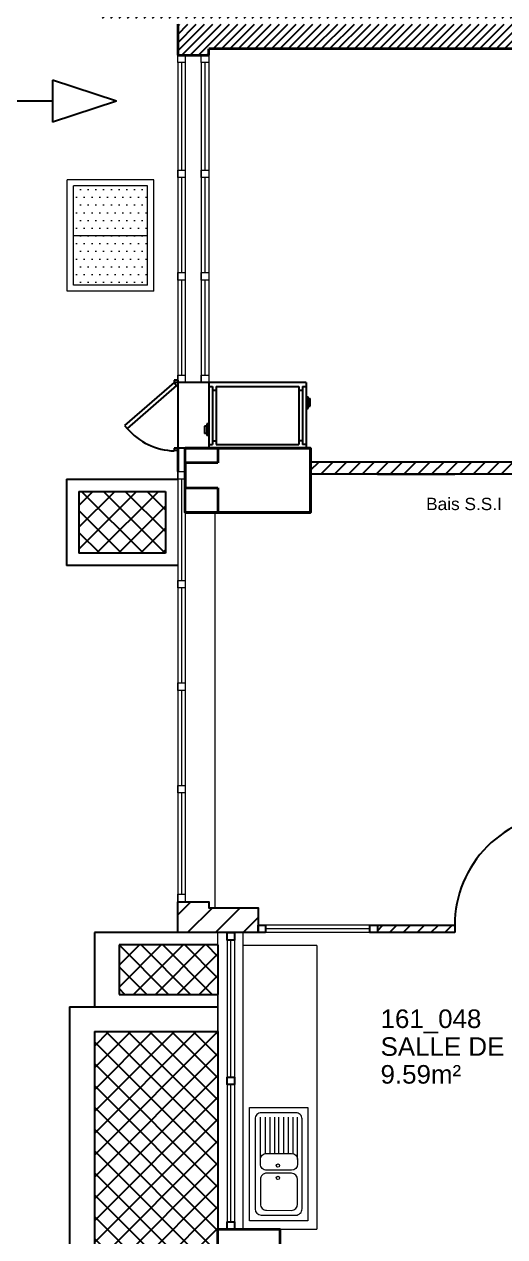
# Model space of a CAD drawing. Header units: metres. Extents: x -8 to 247, y -4 to 148.
# Drawn here: x 157.97 to 161.86, y 46.44 to 56.25 of the extents above; entities that cross this region are included whole.
import ezdxf

# ---------------------------------------------------------------- set-up
doc = ezdxf.new("R2010")
doc.units = ezdxf.units.M
doc.header["$LTSCALE"] = 5
doc.linetypes.add('AXE', pattern=[2, 1.25, -0.25, 0.25, -0.25])
doc.linetypes.add('CONTINU', pattern=[0])
doc.layers.get('0').update_dxf_attribs({"lineweight": 0})
for name, color, linetype, lineweight in [('007 Fenêtres', 4, 'Continuous', 0), ('800 Espace-vert', 8, 'Continuous', 5), ('A_chass', 4, 'Continuous', 20), ('A_MURS_STRU', 7, 'Continuous', 35), ('A_SANI', 5, 'Continuous', 20), ('situation distributeur de boissons', 92, 'Continuous', 0)]:
    doc.layers.add(name, color=color, linetype=linetype, lineweight=lineweight)
for name, color, linetype in [('A_Etiqu_Local', 7, 'Continuous'), ('A_HACH_CLOIS', 7, 'CONTINU'), ('A_MURS_CLOI', 7, 'Continuous'), ('A_PORT', 7, 'Continuous'), ('grille aération et égout', 7, 'Continuous'), ('Z_Zone_Service', 5, 'Continuous')]:
    doc.layers.add(name, color=color, linetype=linetype)
doc.styles.add('Attribut', font='arial.ttf')
pattern_1 = [(0, (109.77227, 38.099466), (0.03125, 0.0625), [0, -0.0625])]

# ---------------------------------------------------------------- blocks, each defined once
blk = doc.blocks.new('A_Etiqu_Local')
at = {"style": 'Attribut', "flags": 1}
for tag, p in [('CODE_HOPITAL', (-0.4463, 1.632)), ('CODE_SITE', (-0.4463, 1.407)), ('CODE_BATIMENT', (-0.4463, 1.182)), ('CODE_SECTEUR', (-0.4463, 0.957)), ('CODE_ETAGE', (-0.4463, 0.732)), ('NOM_NORMALISE', (-0.4463, -0.843)), ('SECTEUR_ACTIVITE', (-0.4463, -1.068)), ('SOUS_SECTEUR_ACTIVITE', (-0.4463, -1.293)), ('VOLUME', (-0.4463, -1.518)), ('SERVICE', (-0.4463, -1.743)), ('CODE_UG', (-0.4463, -1.968)), ('CODE_UA', (-0.4463, -2.193)), ('CODE_POLE', (-0.4463, -2.418)), ('OCCUPANT_EXTERNE', (-0.4463, -2.643)), ('DISPONIBILITE', (-0.4463, -2.868)), ('ACCES_HANDICAPES', (-0.4463, -3.093)), ('NATURE_SOL', (-0.4463, -3.318)), ('RISQUE_LABORATOIRE', (-0.4463, -3.543)), ('AMIANTE', (-0.4463, -3.768))]:
    blk.add_attdef(tag, p, '', height=0.15, dxfattribs=at)
at = {"layer": 'A_Etiqu_Local', "style": 'Attribut'}
for tag, p in [('CODE_PIECE', (-0.4463, 0.282)), ('NOM_USAGE', (-0.4463, 0.057)), ('SURFACE', (-0.4463, -0.168))]:
    blk.add_attdef(tag, p, '', height=0.15, dxfattribs=at)

msp = doc.modelspace()

# ---------------------------------------------------------------- hatches: boundary and pattern name
at = {"layer": '800 Espace-vert', "linetype": 'Continuous'}
h = msp.add_hatch(dxfattribs=at)
h.set_pattern_fill('DOTS', color=8, style=0)
h.set_pattern_definition(pattern_1)
h.paths.add_polyline_path([(158.9711, 54.9423), (158.3711, 54.9423), (158.3711, 54.5408), (158.9711, 54.5408)])
h = msp.add_hatch(dxfattribs=at)
h.set_pattern_fill('DOTS', color=8, style=0)
h.set_pattern_definition(pattern_1)
h.paths.add_polyline_path([(158.3711, 54.5408), (158.3711, 54.1393), (158.9711, 54.1393), (158.9711, 54.5408)])
h = msp.add_hatch(dxfattribs=at)
h.set_pattern_fill('ANSI37', color=8, style=0)
h.set_pattern_definition([(45, (112.34485, 37.22087), (-0.08838835, 0.08838835), []), (135, (112.34485, 37.22087), (-0.08838835, -0.08838835), [])])
h.paths.add_polyline_path([(159.1162, 52.4695), (158.4162, 52.4695), (158.4162, 51.9695), (159.1162, 51.9695)])
h = msp.add_hatch(dxfattribs=at)
h.set_pattern_fill('ANSI37', color=8, style=0)
h.set_pattern_definition([(45, (109.59121, 38.19947), (-0.08838835, 0.08838835), []), (135, (109.59121, 38.19947), (-0.08838835, -0.08838835), [])])
h.paths.add_polyline_path([(159.5412, 48.7995), (158.7412, 48.7995), (158.7412, 48.3995), (159.5412, 48.3995)])
h = msp.add_hatch(dxfattribs=at)
h.set_pattern_fill('ANSI37', color=8, style=0)
h.set_pattern_definition([(45, (109.59121, 38.09947), (-0.08838835, 0.08838835), []), (135, (109.59121, 38.09947), (-0.08838835, -0.08838835), [])])
h.paths.add_polyline_path([(159.5412, 48.0995), (158.5412, 48.0995), (158.5412, 46.4995), (158.5412, 45.7995), (159.5412, 45.7995), (159.5412, 46.4995)])
at = {"layer": 'A_HACH_CLOIS'}
h = msp.add_hatch(dxfattribs=at)
h.set_pattern_fill('ANSI31', color=8, scale=0.015, style=0)
edge = h.paths.add_edge_path()
edge.add_line((166.9412, 56.3995), (166.9412, 59.6995))
edge.add_line((166.9412, 59.6995), (167.0412, 59.6995))
edge.add_arc((166.7412, 59.6995), 0.3, 360, 450)
edge.add_line((166.7412, 59.9995), (166.7412, 56.2495))
edge.add_line((166.7412, 56.2495), (159.2162, 56.2495))
edge.add_line((159.2162, 56.2495), (159.2162, 55.9995))
edge.add_line((159.2162, 55.9995), (159.2762, 55.9995))
edge.add_line((159.2762, 55.9995), (159.4662, 55.9995))
edge.add_line((159.4662, 55.9995), (159.4662, 56.0495))
edge.add_line((159.4662, 56.0495), (163.2112, 56.0495))
edge.add_line((163.2112, 56.0495), (163.2112, 55.464))
edge.add_line((163.2112, 55.464), (162.8497, 55.464))
edge.add_line((162.8497, 55.464), (162.8497, 55.389))
edge.add_line((162.8497, 55.389), (163.2112, 55.389))
edge.add_line((163.2112, 55.389), (163.2862, 55.389))
edge.add_line((163.2862, 55.389), (163.2862, 55.434))
edge.add_line((163.2862, 55.434), (163.2862, 56.0495))
edge.add_line((163.2862, 56.0495), (164.1862, 56.0495))
edge.add_line((164.1862, 56.0495), (164.1862, 55.389))
edge.add_line((164.1862, 55.389), (164.2612, 55.389))
edge.add_line((164.2612, 55.389), (164.2612, 55.434))
edge.add_line((164.2612, 55.434), (164.2612, 56.0495))
edge.add_line((164.2612, 56.0495), (166.9412, 56.0495))
edge.add_line((166.9412, 56.0495), (166.9412, 56.3995))
h.paths.add_polyline_path([(166.6912, 59.9995), (166.5412, 59.9995), (166.5412, 56.4495), (158.5912, 56.4495), (158.5912, 56.2995), (166.6912, 56.2995)])
h.paths.add_polyline_path([(164.544, 56.0495), (165.1612, 56.0495), (165.0967, 56.0495), (164.3669, 56.0495)], flags=17)
h.paths.add_polyline_path([(165.771, 59.0408), (166.5756, 59.0408), (166.5756, 59.1959), (165.771, 59.1959)], flags=17)
h = msp.add_hatch(dxfattribs=at)
h.set_pattern_fill('ANSI31', color=8, scale=0.025, style=0)
h.paths.add_polyline_path([(160.2912, 52.7094), (162.3666, 52.7094), (162.3666, 52.6094), (160.2912, 52.6094)])
h.paths.add_polyline_path([(162.3148, 52.7094), (162.2348, 52.7094), (162.2348, 53.6495), (162.3148, 53.6495)])
h.paths.add_polyline_path([(164.2362, 53.5695), (164.2362, 53.6495), (162.3148, 53.6495), (162.3148, 53.5695)])
h.paths.add_polyline_path([(164.2362, 52.4295), (164.1662, 52.7094), (164.1662, 53.5695), (164.2362, 53.5695)])
h.paths.add_polyline_path([(163.1666, 52.7094), (164.1662, 52.7094), (164.2362, 52.4295), (166.1912, 52.4295), (166.1911, 52.3295), (164.2362, 52.3293), (164.1662, 52.5392), (164.1662, 52.5794), (164.1662, 52.6094), (163.1666, 52.6094)])
h = msp.add_hatch(dxfattribs=at)
h.set_pattern_fill('ANSI31', color=8, scale=0.025, style=0)
h.paths.add_polyline_path([(164.1662, 52.053), (164.2362, 52.053), (164.2362, 52.5494), (164.1662, 52.5495)])
h.paths.add_polyline_path([(164.2362, 49.013), (164.1662, 49.0095), (164.1662, 51.1522), (164.2362, 51.1522)])
h.paths.add_polyline_path([(164.1662, 49.0095), (164.9137, 49.0095), (164.9137, 48.8995), (164.1692, 48.8995)])
h.paths.add_polyline_path([(162.3585, 48.8995), (164.1692, 48.8995), (164.1662, 48.9595), (162.3585, 48.9595)])
h.paths.add_polyline_path([(160.8312, 48.8995), (161.4569, 48.8995), (161.4569, 48.9594), (160.8312, 48.9594)])
h.paths.add_polyline_path([(163.1912, 46.4995), (163.1412, 46.4995), (163.1412, 46.3189), (163.1212, 46.3189), (163.1212, 48.8995), (163.1912, 48.8995)])
h = msp.add_hatch(dxfattribs=at)
h.set_pattern_fill('ANSI31', color=8, scale=0.05, style=0)
h.set_pattern_definition([(45, (127.99351, 44.31315), (-0.1122532, 0.1122532), [])])
edge = h.paths.add_edge_path()
edge.add_line((159.2162, 49.1495), (159.4662, 49.1495))
edge.add_line((159.4662, 49.1495), (159.4662, 49.0995))
edge.add_line((159.4662, 49.0995), (159.8662, 49.0995))
edge.add_line((159.8662, 49.0995), (159.8662, 48.8995))
edge.add_line((159.8662, 48.8995), (159.2162, 48.8995))
edge.add_line((159.2162, 48.8995), (159.2161, 49.1495))
at = {"layer": 'grille aération et égout', "linetype": 'Continuous'}
h = msp.add_hatch(dxfattribs=at)
h.set_pattern_fill('ANSI37', color=8, style=0)
h.set_pattern_definition([(45, (112.34485, 37.22087), (-0.08838835, 0.08838835), []), (135, (112.34485, 37.22087), (-0.08838835, -0.08838835), [])])
h.paths.add_polyline_path([(159.1162, 52.4695), (158.4162, 52.4695), (158.4162, 51.9695), (159.1162, 51.9695)])
h = msp.add_hatch(dxfattribs=at)
h.set_pattern_fill('ANSI37', color=8, style=0)
h.set_pattern_definition([(45, (109.59121, 38.19947), (-0.08838835, 0.08838835), []), (135, (109.59121, 38.19947), (-0.08838835, -0.08838835), [])])
h.paths.add_polyline_path([(159.5412, 48.7995), (158.7412, 48.7995), (158.7412, 48.3995), (159.5412, 48.3995)])
h = msp.add_hatch(dxfattribs=at)
h.set_pattern_fill('ANSI37', color=8, style=0)
h.set_pattern_definition([(45, (109.59121, 38.09947), (-0.08838835, 0.08838835), []), (135, (109.59121, 38.09947), (-0.08838835, -0.08838835), [])])
h.paths.add_polyline_path([(159.5412, 48.0995), (158.5412, 48.0995), (158.5412, 46.4995), (158.5412, 45.7995), (159.5412, 45.7995), (159.5412, 46.4995)])
at = {"layer": 'Z_Zone_Service'}
h = msp.add_hatch(dxfattribs=at)
h.set_pattern_fill('ANGLE', color=256)
h.set_pattern_definition([(0, (0, 0), (0, 6.985), [5.08, -1.905]), (90, (0, 0), (-6.985, 4e-16), [5.08, -1.905])])
h.paths.add_polyline_path([(158.7213, 55.6264), (158.2022, 55.7968), (158.2022, 55.456)])

# ---------------------------------------------------------------- linework, layer by layer
at = {"layer": '007 Fenêtres', "color": 8, "linetype": 'Continuous'}
for p, q in [((159.2162, 55.9395), (159.2162, 53.3495)), ((159.2462, 55.9395), (159.2462, 55.0695)), ((159.2762, 55.9395), (159.2762, 53.3495)), ((159.4062, 55.9395), (159.4062, 53.3495)), ((159.4362, 55.9395), (159.4362, 55.0695)), ((159.4662, 55.9395), (159.4662, 53.3495)), ((159.4362, 55.0695), (159.4362, 55.0695)), ((159.2462, 55.0095), (159.2462, 54.2395)), ((159.4362, 55.0095), (159.4362, 54.2395)), ((159.2462, 54.1795), (159.2462, 53.4095)), ((159.4362, 54.1795), (159.4362, 53.4095)), ((159.4062, 53.3495), (159.4062, 53.4095)), ((159.4062, 53.4095), (159.4662, 53.4095)), ((159.4662, 53.4095), (159.4662, 53.3495)), ((159.2161, 52.6295), (159.2161, 49.1495)), ((159.2462, 52.5695), (159.2462, 51.7495)), ((159.5162, 52.2995), (159.5162, 49.0995)), ((159.2462, 51.6895), (159.2462, 50.9195)), ((159.2462, 50.8595), (159.2462, 50.0895)), ((159.2462, 50.0295), (159.2462, 49.2095)), ((160.7712, 48.9595), (159.9262, 48.9595)), ((159.6162, 48.8995), (159.6162, 46.4995)), ((159.6762, 48.8995), (159.6762, 46.4995)), ((159.7412, 48.8995), (159.7412, 46.4995)), ((160.7712, 48.9295), (159.9262, 48.9295)), ((160.7712, 48.8995), (159.9262, 48.8995))]:
    msp.add_line(p, q, dxfattribs=at)
at = {"layer": '007 Fenêtres', "color": 8}
for p, q in [((159.2762, 52.5695), (159.2762, 49.2095)), ((159.6462, 47.7294), (159.6461, 48.8395)), ((159.6462, 46.5595), (159.6462, 47.6694))]:
    msp.add_line(p, q, dxfattribs=at)
at = {"layer": '007 Fenêtres', "color": 8, "linetype": 'Continuous'}
for points in [[(159.2162, 55.9995), (159.2762, 55.9995), (159.2762, 55.9395), (159.2162, 55.9395)], [(159.4062, 55.9995), (159.4662, 55.9995), (159.4662, 55.9395), (159.4062, 55.9395)], [(159.2162, 55.0695), (159.2762, 55.0695), (159.2762, 55.0095), (159.2162, 55.0095)], [(159.4062, 55.0695), (159.4662, 55.0695), (159.4662, 55.0095), (159.4062, 55.0095)], [(159.2162, 54.2395), (159.2762, 54.2395), (159.2762, 54.1795), (159.2162, 54.1795)], [(159.4062, 54.2395), (159.4662, 54.2395), (159.4662, 54.1795), (159.4062, 54.1795)], [(159.2162, 53.4095), (159.2762, 53.4095), (159.2762, 53.3495), (159.2162, 53.3495)], [(159.2162, 52.6295), (159.2762, 52.6295), (159.2762, 52.5695), (159.2162, 52.5695)], [(159.2162, 51.7495), (159.2762, 51.7495), (159.2762, 51.6895), (159.2162, 51.6895)], [(159.2162, 50.9195), (159.2762, 50.9195), (159.2762, 50.8595), (159.2162, 50.8595)], [(159.2162, 50.0895), (159.2762, 50.0895), (159.2762, 50.0295), (159.2162, 50.0295)], [(159.2162, 49.2095), (159.2762, 49.2095), (159.2762, 49.1495), (159.2162, 49.1495)]]:
    msp.add_lwpolyline(points, close=True, dxfattribs=at)
at = {"layer": '800 Espace-vert', "color": 8, "linetype": 'Continuous'}
for p, q in [((158.3211, 54.0893), (158.3211, 54.9893)), ((159.0211, 54.9893), (158.3211, 54.9893)), ((158.3711, 54.1393), (158.3711, 54.9423)), ((158.9711, 54.9423), (158.3711, 54.9423)), ((158.9711, 54.1393), (158.9711, 54.9423)), ((159.0211, 54.0893), (159.0211, 54.9893)), ((158.3711, 54.5408), (158.9711, 54.5408)), ((159.0211, 54.0893), (158.3211, 54.0893)), ((158.9711, 54.1393), (158.3711, 54.1393)), ((158.3162, 52.5695), (158.3162, 51.8695)), ((158.3162, 52.5695), (159.2162, 52.5695)), ((158.4162, 52.4695), (158.4162, 51.9695)), ((158.4162, 52.4695), (159.1162, 52.4695)), ((159.1162, 52.4695), (159.1162, 51.9695)), ((159.1162, 51.9695), (158.4162, 51.9695)), ((159.2162, 51.8695), (158.3162, 51.8695)), ((158.5412, 48.8995), (158.5412, 48.2995)), ((159.6912, 48.8995), (158.5412, 48.8995)), ((159.7412, 48.8995), (159.7412, 46.4995)), ((159.5412, 48.7995), (158.7412, 48.7995)), ((158.7412, 48.7995), (158.7412, 48.3995)), ((159.5412, 48.7995), (159.5412, 46.4995)), ((158.7412, 48.3995), (159.5412, 48.3995)), ((158.3412, 48.2995), (158.3412, 45.3995)), ((158.3412, 48.2995), (159.5412, 48.2995)), ((158.5412, 48.0995), (158.5412, 45.7995)), ((158.5412, 48.0995), (159.5412, 48.0995))]:
    msp.add_line(p, q, dxfattribs=at)
at = {"layer": 'A_chass', "color": 8, "linetype": 'Continuous'}
for p, q in [((159.2162, 55.9395), (159.2162, 53.3495)), ((159.2462, 55.9395), (159.2462, 55.0695)), ((159.2762, 55.9395), (159.2762, 53.3495)), ((159.4062, 55.9395), (159.4062, 53.3495)), ((159.4362, 55.9395), (159.4362, 55.0695)), ((159.4662, 55.9395), (159.4662, 53.3495)), ((159.4362, 55.0695), (159.4362, 55.0695)), ((159.2462, 55.0095), (159.2462, 54.2395)), ((159.4362, 55.0095), (159.4362, 54.2395)), ((159.2462, 54.1795), (159.2462, 53.4095)), ((159.4362, 54.1795), (159.4362, 53.4095)), ((159.4062, 53.3495), (159.4062, 53.4095)), ((159.4062, 53.4095), (159.4662, 53.4095)), ((159.4662, 53.4095), (159.4662, 53.3495)), ((159.2162, 52.6295), (159.2162, 49.2095)), ((159.2462, 52.5695), (159.2462, 51.7495)), ((159.2762, 52.5695), (159.2762, 49.2095)), ((159.2462, 51.6895), (159.2462, 50.9195)), ((159.2462, 50.8595), (159.2462, 50.0895)), ((159.2462, 50.0295), (159.2462, 49.2095)), ((159.5412, 45.5995), (159.5412, 48.8995))]:
    msp.add_line(p, q, dxfattribs=at)
for points in [[(159.2162, 55.9995), (159.2762, 55.9995), (159.2762, 55.9395), (159.2162, 55.9395)], [(159.4062, 55.9995), (159.4662, 55.9995), (159.4662, 55.9395), (159.4062, 55.9395)], [(159.2162, 55.0695), (159.2762, 55.0695), (159.2762, 55.0095), (159.2162, 55.0095)], [(159.4062, 55.0695), (159.4662, 55.0695), (159.4662, 55.0095), (159.4062, 55.0095)], [(159.2162, 54.2395), (159.2762, 54.2395), (159.2762, 54.1795), (159.2162, 54.1795)], [(159.4062, 54.2395), (159.4662, 54.2395), (159.4662, 54.1795), (159.4062, 54.1795)], [(159.2162, 53.4095), (159.2762, 53.4095), (159.2762, 53.3495), (159.2162, 53.3495)], [(159.2162, 52.6295), (159.2762, 52.6295), (159.2762, 52.5695), (159.2162, 52.5695)], [(159.2162, 51.7495), (159.2762, 51.7495), (159.2762, 51.6895), (159.2162, 51.6895)], [(159.2162, 50.9195), (159.2762, 50.9195), (159.2762, 50.8595), (159.2162, 50.8595)], [(159.2162, 50.0895), (159.2762, 50.0895), (159.2762, 50.0295), (159.2162, 50.0295)], [(159.2162, 49.2095), (159.2762, 49.2095), (159.2762, 49.1495), (159.2162, 49.1495)]]:
    msp.add_lwpolyline(points, close=True, dxfattribs=at)
at = {"layer": 'A_MURS_CLOI', "color": 8, "linetype": 'Continuous'}
for p, q in [((159.1862, 53.3495), (158.7861, 53.0019)), ((159.2059, 53.3268), (158.8058, 52.9793)), ((159.1862, 53.3695), (159.1862, 53.3495)), ((159.2162, 53.3695), (159.1862, 53.3695)), ((159.1862, 53.3495), (159.2059, 53.3268)), ((160.2562, 53.3495), (159.1862, 53.3495)), ((159.2162, 53.3695), (159.2162, 52.7995)), ((159.4662, 53.3495), (159.4662, 52.8195)), ((159.4662, 53.3195), (159.4962, 53.3195)), ((159.4962, 53.3195), (159.4962, 52.8495)), ((159.4962, 53.2895), (159.5262, 53.2895)), ((159.5262, 53.3195), (159.5262, 52.8495)), ((159.5262, 53.3195), (160.1962, 53.3195)), ((160.1962, 53.3195), (160.1962, 52.8495)), ((160.1962, 53.2895), (160.2262, 53.2895)), ((160.2262, 53.3195), (160.2562, 53.3195)), ((160.2262, 53.3195), (160.2262, 52.8495)), ((160.2562, 53.3495), (160.2562, 52.8195)), ((160.2562, 53.2354), (160.2706, 53.2354)), ((160.2706, 53.1413), (160.2706, 53.2354)), ((160.2706, 53.2201), (160.2884, 53.2201)), ((160.2884, 53.1591), (160.2884, 53.2201)), ((160.2562, 53.1413), (160.2706, 53.1413)), ((160.2706, 53.1591), (160.2884, 53.1591)), ((158.7861, 53.0019), (158.8058, 52.9793)), ((159.4509, 52.9985), (159.4331, 52.9985)), ((159.4331, 52.9985), (159.4331, 52.9375)), ((159.4509, 53.0163), (159.4509, 52.9222)), ((159.4662, 53.0163), (159.4509, 53.0163)), ((159.4509, 52.9375), (159.4331, 52.9375)), ((159.4662, 52.9222), (159.4509, 52.9222)), ((159.1862, 52.8195), (159.1862, 52.7995)), ((159.5412, 52.8195), (159.1862, 52.8195)), ((159.2162, 52.7995), (159.1862, 52.7995)), ((159.2162, 52.8195), (159.2162, 52.6295)), ((159.4662, 52.8495), (159.4962, 52.8495)), ((159.4962, 52.8795), (159.5262, 52.8795)), ((159.5262, 52.8495), (160.1962, 52.8495)), ((160.2262, 52.8795), (160.1962, 52.8795)), ((160.2562, 52.8495), (160.2262, 52.8495))]:
    msp.add_line(p, q, dxfattribs=at)
at = {"layer": 'A_MURS_CLOI', "color": 8}
for p, q in [((160.8315, 52.6095), (161.4572, 52.6094)), ((160.8312, 48.9595), (161.4569, 48.9594)), ((161.4569, 48.9594), (161.4569, 48.8995)), ((161.4569, 48.8995), (160.8312, 48.8995))]:
    msp.add_line(p, q, dxfattribs=at)
at = {"layer": 'A_MURS_CLOI', "color": 8, "linetype": 'Continuous'}
for points in [[(162.3666, 52.6094), (160.2912, 52.6094), (160.2912, 52.7094), (162.2348, 52.7094)], [(159.9262, 48.8995), (159.2162, 48.8995), (159.2162, 49.1495), (159.4662, 49.1495), (159.4662, 49.0995), (159.8662, 49.0995), (159.8662, 48.8995)], [(159.8662, 48.8995), (159.8662, 48.9595), (159.9262, 48.9595), (159.9262, 48.8995)]]:
    msp.add_lwpolyline(points, dxfattribs=at)
for points in [[(160.8312, 48.9595), (160.8312, 48.8995), (160.7712, 48.8995), (160.7712, 48.9595)], [(159.6762, 48.8995), (159.6762, 48.8395), (159.6162, 48.8395), (159.6162, 48.8995)], [(159.6762, 47.7294), (159.6762, 47.6694), (159.6162, 47.6694), (159.6162, 47.7294)], [(159.6762, 46.5595), (159.6762, 46.4995), (159.6162, 46.4995), (159.6162, 46.5595)]]:
    msp.add_lwpolyline(points, close=True, dxfattribs=at)
msp.add_arc((159.2059, 53.3268), 0.53, 220.97804, 267.86329, dxfattribs=at)
at = {"layer": 'A_MURS_STRU', "color": 8, "linetype": 'Continuous'}
for p, q in [((159.2162, 56.2495), (159.2162, 55.9995)), ((159.4662, 55.9995), (159.4662, 56.0495)), ((159.2162, 55.9995), (159.4662, 55.9995)), ((159.2162, 52.8195), (159.2162, 52.6295))]:
    msp.add_line(p, q, dxfattribs=at)
at = {"layer": 'A_MURS_STRU', "color": 8, "linetype": 'AXE'}
msp.add_line((160.2912, 52.8195), (159.2762, 52.8195), dxfattribs=at)
at = {"layer": 'A_MURS_STRU', "color": 8}
msp.add_line((160.2912, 52.2995), (160.2912, 52.8195), dxfattribs=at)
at = {"layer": 'A_MURS_STRU', "color": 8, "linetype": 'ByBlock'}
msp.add_line((159.2762, 52.2995), (160.2912, 52.2995), dxfattribs=at)
at = {"layer": 'A_MURS_STRU', "color": 8, "linetype": 'Continuous'}
msp.add_lwpolyline([(163.2112, 56.0495), (159.4662, 56.0495)], dxfattribs=at)
at = {"layer": 'A_MURS_STRU', "color": 8, "linetype": 'AXE'}
msp.add_lwpolyline([(159.5412, 52.8195), (159.5412, 52.6995), (159.2762, 52.6995), (159.2762, 52.4995), (159.5412, 52.4995), (159.5412, 52.2995), (160.2912, 52.2995), (160.2912, 52.8195)], dxfattribs=at)
at = {"layer": 'A_MURS_STRU', "color": 8}
msp.add_lwpolyline([(159.2762, 52.8195), (160.2912, 52.8195), (160.2912, 52.2995), (159.2762, 52.2995), (159.2762, 52.8195)], dxfattribs=at)
at = {"layer": 'A_MURS_STRU', "color": 8, "linetype": 'Continuous'}
msp.add_lwpolyline([(159.5412, 45.5995), (159.5412, 46.4995), (160.0412, 46.4995), (160.0412, 45.5995)], close=True, dxfattribs=at)
at = {"layer": 'A_PORT', "color": 8}
msp.add_arc((162.3577, 48.9594), 0.9008, 89.98022, 180, dxfattribs=at)
at = {"layer": 'A_SANI', "color": 8}
for p, q in [((160.3412, 48.7963), (159.7412, 48.7963)), ((159.7412, 46.4995), (160.3412, 46.4995))]:
    msp.add_line(p, q, dxfattribs=at)
at = {"layer": 'A_SANI', "color": 8, "linetype": 'Continuous'}
for p, q in [((160.3412, 48.7963), (160.3412, 46.4995)), ((159.8415, 47.3912), (159.8415, 46.6633)), ((159.8853, 47.0445), (159.8853, 47.407)), ((160.1718, 47.4412), (159.8915, 47.4412)), ((159.9224, 47.407), (159.9224, 47.1115)), ((159.9599, 47.407), (159.9599, 47.1132)), ((159.9975, 47.407), (159.9975, 47.1132)), ((160.035, 47.1133), (160.035, 47.407)), ((160.0725, 47.407), (160.0725, 47.1134)), ((160.11, 47.407), (160.11, 47.1134)), ((160.1476, 47.407), (160.1476, 47.1119)), ((160.1851, 47.0636), (160.1851, 47.407)), ((160.2218, 46.6633), (160.2218, 47.3912)), ((159.8915, 46.6133), (160.1718, 46.6133))]:
    msp.add_line(p, q, dxfattribs=at)
msp.add_lwpolyline([(159.7952, 47.4852), (160.2681, 47.4852), (160.2681, 46.5675), (159.7952, 46.5675)], close=True, dxfattribs=at)
for points in [[(159.9352, 47.1133), (160.1352, 47.1133, -0.414207), (160.1852, 47.0633), (160.1855, 47.0262, -0.414212), (160.1356, 46.9762), (159.9356, 46.9762, -0.414219), (159.8856, 47.0262), (159.8852, 47.0633, -0.41422)], [(159.935, 46.6525), (160.135, 46.6521, 0.414207), (160.1851, 46.702), (160.1855, 46.902, 0.414212), (160.1356, 46.9521), (159.9356, 46.9525, 0.414219), (159.8855, 46.9026), (159.8851, 46.7026, 0.41422)]]:
    msp.add_lwpolyline(points, format="xyb", close=True, dxfattribs=at)
for centre in [(160.026, 47.0144), (160.026, 46.9141)]:
    msp.add_circle(centre, 0.0132, dxfattribs=at)
for centre, start, end in [((159.8915, 47.3912), 89.99709, 179.99718), ((160.1718, 47.3912), 359.99996, 90.00004), ((159.8915, 46.6633), 179.99834, 269.99823), ((160.1718, 46.6633), 270.00168, 0.00176)]:
    msp.add_arc(centre, 0.05, start, end, dxfattribs=at)
at = {"layer": 'grille aération et égout', "color": 8, "linetype": 'Continuous'}
for p, q in [((158.3162, 52.5695), (159.2162, 52.5695)), ((158.3162, 52.5695), (158.3162, 51.8695)), ((158.4162, 52.4695), (159.1162, 52.4695)), ((158.4162, 52.4695), (158.4162, 51.9695)), ((159.1162, 52.4695), (159.1162, 51.9695)), ((159.1162, 51.9695), (158.4162, 51.9695)), ((159.2162, 51.8695), (158.3162, 51.8695)), ((159.6912, 48.8995), (158.5412, 48.8995)), ((158.5412, 48.8995), (158.5412, 48.2995)), ((158.7412, 48.7995), (158.7412, 48.3995)), ((159.5412, 48.7995), (158.7412, 48.7995)), ((159.5412, 48.7995), (159.5412, 48.3995)), ((158.7412, 48.3995), (159.5412, 48.3995)), ((158.3412, 48.2995), (158.3412, 45.5995)), ((158.3412, 48.2995), (159.5412, 48.2995)), ((158.5412, 48.0995), (158.5412, 45.7995)), ((158.5412, 48.0995), (159.5412, 48.0995)), ((159.5412, 48.0995), (159.5412, 46.4995))]:
    msp.add_line(p, q, dxfattribs=at)
at = {"layer": 'Z_Zone_Service', "color": 8}
for p, q in [((158.7213, 55.6264), (158.2022, 55.7968)), ((158.2022, 55.7968), (158.2022, 55.456)), ((158.7213, 55.6264), (158.2022, 55.456))]:
    msp.add_line(p, q, dxfattribs=at)
msp.add_lwpolyline([(158.2022, 55.6264), (144.2152, 55.6264), (144.2152, 65.4995)], dxfattribs=at)

# ---------------------------------------------------------------- block references
at = {"layer": 'A_Etiqu_Local', "color": 8}
ref = msp.add_blockref('A_Etiqu_Local', (161.3034, 47.8455), dxfattribs=at)
ref.add_attrib('CODE_PIECE', '161_048', (160.8571, 48.1275), dxfattribs={"height": 0.15, "style": 'Attribut'})
ref.add_attrib('NOM_USAGE', 'SALLE DE DETENTE', (160.8571, 47.9025), dxfattribs={"height": 0.15, "style": 'Attribut'})
ref.add_attrib('SURFACE', '9.59m²', (160.8571, 47.6775), dxfattribs={"height": 0.15, "style": 'Attribut'})

# ---------------------------------------------------------------- texts
at = {"layer": 'situation distributeur de boissons', "color": 8, "insert": (161.2255, 52.4181), "char_height": 0.1, "width": 1.024073, "attachment_point": 1}
msp.add_mtext('{\\fArial|b0|i0|c0|p34;\\C0;\\c16777215;Bais S.S.I}', dxfattribs=at)

doc.saveas('drawing.dxf')
